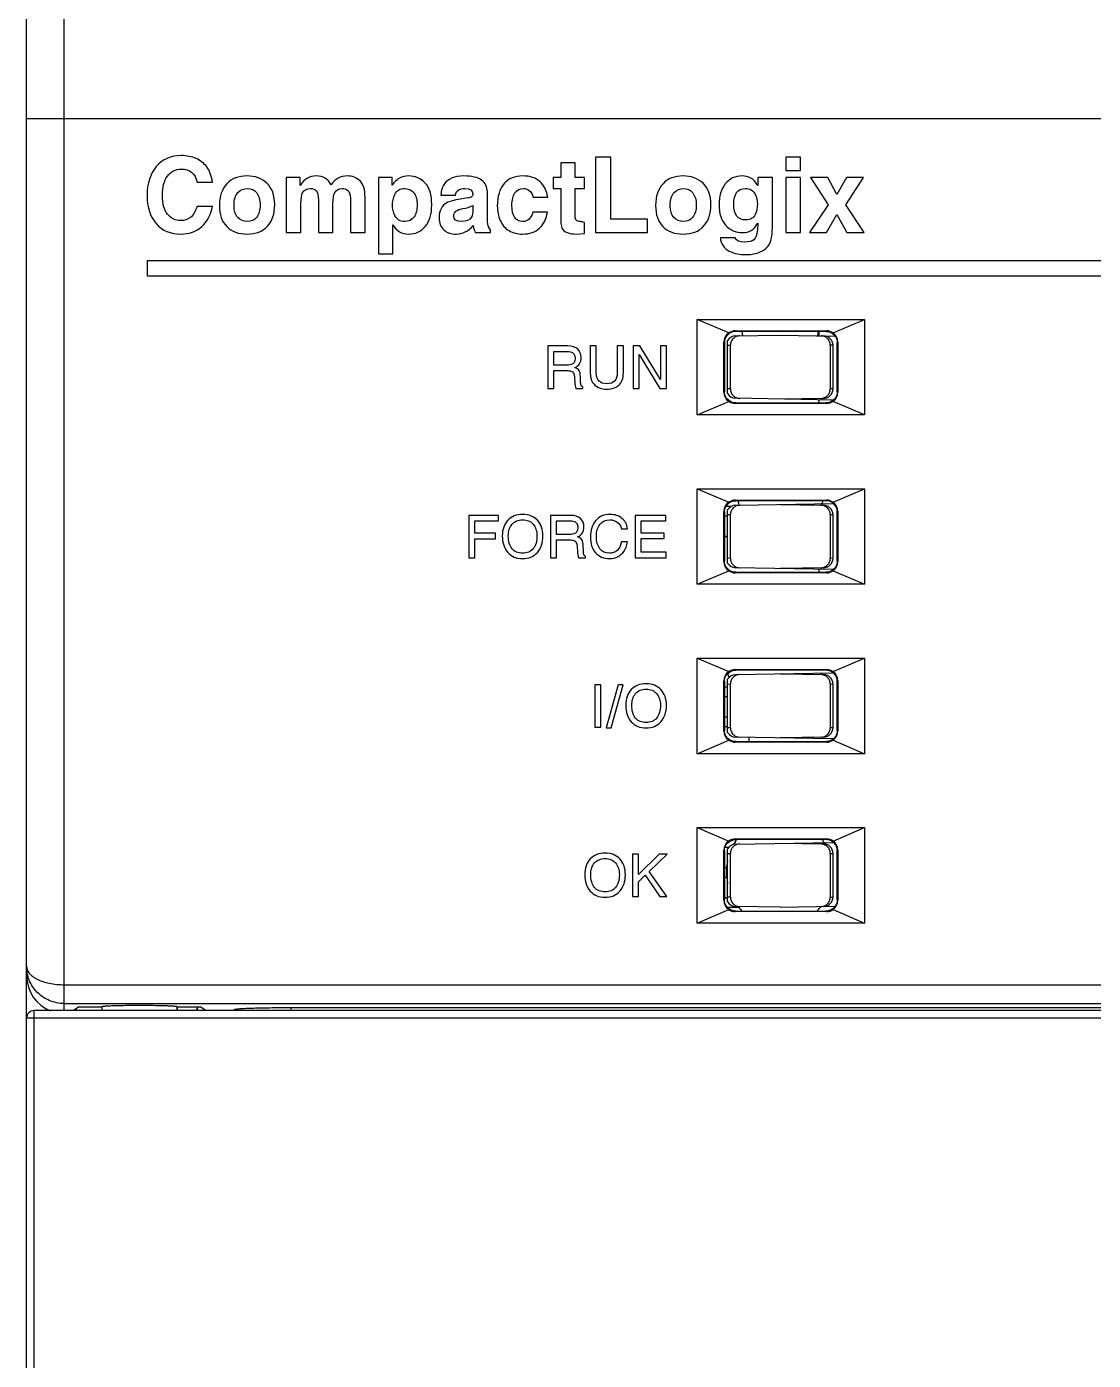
# Model space of a CAD drawing. Header units: millimetres. Extents: x 2205 to 3814, y 620 to 2277.
# Drawn here: x 3306.51 to 3334.86, y 1983.56 to 2018.99 of the extents above; entities that cross this region are included whole.
import ezdxf

# ---------------------------------------------------------------- set-up
doc = ezdxf.new("R2010")
doc.units = ezdxf.units.MM
doc.set_wipeout_variables(frame=1)
doc.layers.add('EL-componentes', color=7, linetype='Continuous', lineweight=25)

# ---------------------------------------------------------------- blocks, each defined once
blk = doc.blocks.new('1769-L30ER')
at = {"color": 7, "lineweight": 5}
blk.add_wipeout([(-28.87, -8.075), (-28.8, -7.714), (-28.676, -7.489), (-28.577, -7.374), (-28.358, -7.208), (-28.13, -7.115), (-27.997, -7.089), (-27.87, -7.081), (22.254, -7.081), (22.492, -7.101), (22.565, -7.123), (22.659, -7.163), (22.738, -7.21), (22.792, -7.25), (22.827, -7.28), (22.868, -7.348), (22.913, -7.376), (22.951, -7.406), (22.951, -7.429), (22.974, -7.463), (23.018, -7.524), (23.04, -7.558), (23.07, -7.61), (23.088, -7.647), (23.11, -7.694), (23.128, -7.743), (23.143, -7.787), (23.156, -7.832), (23.166, -7.877), (23.176, -7.928), (23.182, -7.981), (23.186, -8.033), (23.187, -8.075), (23.187, -8.09), (23.13, -11.478), (27.53, -11.478), (27.53, -122.341), (25.805, -122.32), (25.791, -120.721), (23.13, -120.721), (23.115, -123.781), (23.078, -123.781), (23.068, -124.344), (23.054, -124.474), (23.031, -124.563), (22.973, -124.696), (22.925, -124.772), (22.863, -124.846), (22.803, -124.903), (22.703, -124.974), (22.647, -125.005), (22.598, -125.026), (22.531, -125.05), (22.483, -125.062), (22.424, -125.073), (22.401, -125.076), (22.361, -125.079), (22.301, -125.081), (9.131, -125.081), (-27.87, -125.081), (-28.102, -125.053), (-28.317, -124.975), (-28.577, -124.788), (-28.737, -124.58), (-28.835, -124.341), (-28.87, -124.081), (-28.869, -67.231)], dxfattribs=at).dxf.layer = 'EL-componentes'
at = {"layer": 'EL-componentes', "color": 7, "linetype": 'Continuous', "lineweight": 25}
for p, q in [((-27.87, -34.781), (-27.87, -7.081)), ((-28.87, -124.081), (-28.87, -8.081)), ((-28.87, -11.081), (19.538, -11.081)), ((-14.68, -12.256), (-14.68, -12.648)), ((-14.292, -12.256), (-14.68, -12.256)), ((-14.292, -12.648), (-14.292, -12.256)), ((-13.758, -12.108), (-13.758, -14.108)), ((-13.351, -12.108), (-13.758, -12.108)), ((-13.351, -13.75), (-13.351, -12.108)), ((-8.695, -12.108), (-8.695, -12.464)), ((-8.307, -12.108), (-8.695, -12.108)), ((-8.307, -12.464), (-8.307, -12.108)), ((-21.97, -12.648), (-21.97, -14.108)), ((-21.599, -12.648), (-21.97, -12.648)), ((-21.599, -12.858), (-21.599, -12.648)), ((-19.525, -12.648), (-19.525, -14.676)), ((-19.154, -12.648), (-19.525, -12.648)), ((-19.154, -12.848), (-19.154, -12.648)), ((-14.882, -12.648), (-14.882, -12.939)), ((-14.68, -12.648), (-14.882, -12.648)), ((-14.05, -12.648), (-14.292, -12.648)), ((-14.05, -12.939), (-14.05, -12.648)), ((-9.441, -12.648), (-9.441, -12.863)), ((-9.052, -12.648), (-9.441, -12.648)), ((-9.052, -13.883), (-9.052, -12.648)), ((-8.695, -12.464), (-8.307, -12.464)), ((-8.695, -12.648), (-8.695, -14.108)), ((-8.307, -12.648), (-8.695, -12.648)), ((-8.307, -14.108), (-8.307, -12.648)), ((-8.041, -12.648), (-7.574, -13.369)), ((-7.579, -12.648), (-8.041, -12.648)), ((-7.339, -13.099), (-7.579, -12.648)), ((-7.086, -12.648), (-7.339, -13.099)), ((-7.105, -13.369), (-6.631, -12.648)), ((-6.631, -12.648), (-7.086, -12.648)), ((-24.339, -12.769), (-23.932, -12.769)), ((-14.882, -12.939), (-14.68, -12.939)), ((-14.68, -12.939), (-14.68, -13.684)), ((-14.292, -13.682), (-14.292, -12.939)), ((-14.292, -12.939), (-14.05, -12.939)), ((-23.936, -13.413), (-24.343, -13.413)), ((-21.582, -14.108), (-21.582, -13.348)), ((-21.119, -13.239), (-21.119, -14.108)), ((-20.73, -14.108), (-20.73, -13.35)), ((-20.269, -13.193), (-20.266, -13.245)), ((-20.266, -13.245), (-20.266, -14.108)), ((-19.878, -14.108), (-19.878, -13.168)), ((-17.863, -13.116), (-17.474, -13.116)), ((-17.149, -13.19), (-17.339, -13.221)), ((-17.011, -13.391), (-17.011, -13.451)), ((-16.623, -13.61), (-16.623, -13.149)), ((-15.413, -13.173), (-15.025, -13.173)), ((-7.574, -13.369), (-8.069, -14.108)), ((-6.619, -14.108), (-7.105, -13.369)), ((-16.625, -13.812), (-16.623, -13.61)), ((-15.033, -13.566), (-15.422, -13.566)), ((-12.371, -13.75), (-13.351, -13.75)), ((-12.371, -14.108), (-12.371, -13.75)), ((-7.614, -14.108), (-7.339, -13.629)), ((-7.339, -13.629), (-7.079, -14.108)), ((-21.97, -14.108), (-21.582, -14.108)), ((-21.119, -14.108), (-20.73, -14.108)), ((-20.266, -14.108), (-19.878, -14.108)), ((-19.136, -14.676), (-19.136, -13.904)), ((-16.948, -14.108), (-16.542, -14.108)), ((-16.542, -14.108), (-16.542, -14.039)), ((-14.271, -14.15), (-14.05, -14.138)), ((-14.05, -14.138), (-14.05, -13.846)), ((-13.758, -14.108), (-12.371, -14.108)), ((-9.441, -13.856), (-9.454, -14.036)), ((-8.695, -14.108), (-8.307, -14.108)), ((-8.069, -14.108), (-7.614, -14.108)), ((-7.079, -14.108), (-6.619, -14.108)), ((-10.046, -14.249), (-10.434, -14.249)), ((-25.67, -14.858), (-25.67, -15.258)), ((16.33, -14.858), (-25.67, -14.858)), ((-19.525, -14.676), (-19.136, -14.676)), ((-25.67, -15.258), (16.33, -15.258)), ((-11.049, -18.955), (-11.049, -16.415)), ((-10.215, -16.775), (-11.049, -16.415)), ((-11.049, -16.415), (-6.609, -16.415)), ((-7.443, -16.775), (-6.609, -16.415)), ((-6.609, -16.415), (-6.609, -18.955)), ((-10.244, -18.389), (-10.244, -16.979)), ((-10.044, -16.72), (-10.029, -16.735)), ((-10.044, -16.72), (-7.614, -16.72)), ((-7.626, -16.735), (-10.032, -16.735)), ((-10.032, -16.855), (-8.844, -16.834)), ((-9.838, -16.851), (-9.86, -16.735)), ((-8.844, -16.834), (-7.392, -16.859)), ((-7.849, -16.851), (-7.828, -16.735)), ((-7.814, -16.852), (-7.814, -16.735)), ((-7.614, -16.72), (-7.629, -16.735)), ((-15.025, -17.123), (-15.025, -18.248)), ((-14.486, -17.123), (-15.025, -17.123)), ((-14.865, -17.632), (-14.865, -17.266)), ((-14.865, -17.266), (-14.58, -17.266)), ((-13.894, -17.123), (-13.894, -17.84)), ((-13.734, -17.123), (-13.894, -17.123)), ((-13.734, -17.825), (-13.734, -17.123)), ((-13.175, -17.123), (-13.175, -17.825)), ((-13.015, -17.123), (-13.175, -17.123)), ((-13.015, -17.84), (-13.015, -17.123)), ((-12.756, -17.123), (-12.756, -18.248)), ((-12.58, -17.123), (-12.756, -17.123)), ((-12.597, -18.248), (-12.597, -17.352)), ((-12.597, -17.352), (-12.042, -18.248)), ((-12.025, -18.009), (-12.58, -17.123)), ((-12.025, -17.123), (-12.025, -18.009)), ((-11.865, -17.123), (-12.025, -17.123)), ((-11.865, -18.248), (-11.865, -17.123)), ((-10.344, -18.35), (-10.344, -17.02)), ((-10.344, -17.02), (-10.329, -17.035)), ((-10.329, -17.032), (-10.329, -18.338)), ((-10.244, -17.104), (-10.171, -17.103)), ((-7.443, -17.104), (-7.517, -17.103)), ((-7.443, -18.264), (-7.443, -17.104)), ((-7.314, -17.02), (-7.329, -17.035)), ((-7.329, -18.338), (-7.329, -17.032)), ((-7.314, -17.02), (-7.314, -18.35)), ((-14.558, -17.632), (-14.865, -17.632)), ((-14.865, -18.248), (-14.865, -17.776)), ((-14.865, -17.776), (-14.518, -17.776)), ((-14.314, -17.95), (-14.305, -18.089)), ((-14.151, -18.051), (-14.155, -17.943)), ((-15.025, -18.248), (-14.865, -18.248)), ((-14.28, -18.248), (-14.095, -18.248)), ((-14.095, -18.248), (-14.095, -18.212)), ((-12.756, -18.248), (-12.597, -18.248)), ((-12.042, -18.248), (-11.865, -18.248)), ((-10.344, -18.35), (-10.329, -18.335)), ((-10.171, -18.265), (-10.244, -18.264)), ((-7.443, -18.264), (-7.517, -18.265)), ((-7.314, -18.35), (-7.329, -18.335)), ((-11.049, -18.955), (-10.215, -18.594)), ((-10.044, -18.649), (-10.029, -18.635)), ((-7.614, -18.649), (-10.044, -18.649)), ((-7.434, -18.559), (-10.032, -18.513)), ((-10.032, -18.635), (-7.626, -18.635)), ((-7.689, -18.514), (-8.844, -18.534)), ((-7.814, -18.635), (-7.814, -18.552)), ((-7.614, -18.649), (-7.629, -18.635)), ((-6.609, -18.955), (-7.443, -18.594)), ((-6.609, -18.955), (-11.049, -18.955)), ((-11.049, -23.455), (-11.049, -20.915)), ((-11.049, -20.915), (-10.215, -21.275)), ((-11.049, -20.915), (-6.609, -20.915)), ((-10.044, -21.22), (-10.029, -21.235)), ((-10.044, -21.22), (-7.614, -21.22)), ((-7.626, -21.235), (-10.032, -21.235)), ((-9.972, -21.235), (-9.94, -21.353)), ((-7.716, -21.235), (-7.738, -21.315)), ((-7.614, -21.22), (-7.629, -21.235)), ((-7.443, -21.275), (-6.609, -20.915)), ((-6.609, -20.915), (-6.609, -23.455)), ((-10.344, -22.85), (-10.344, -21.52)), ((-10.344, -21.52), (-10.329, -21.535)), ((-10.329, -21.532), (-10.329, -22.838)), ((-10.146, -21.386), (-10.284, -21.386)), ((-10.244, -22.889), (-10.244, -21.479)), ((-10.244, -21.604), (-10.171, -21.603)), ((-10.032, -21.355), (-9.94, -21.353)), ((-9.924, -21.353), (-7.436, -21.31)), ((-8.844, -21.334), (-7.764, -21.353)), ((-7.748, -21.353), (-7.689, -21.354)), ((-7.517, -21.603), (-7.443, -21.604)), ((-7.443, -22.764), (-7.443, -21.604)), ((-7.314, -21.52), (-7.329, -21.535)), ((-7.329, -22.838), (-7.329, -21.532)), ((-7.314, -21.52), (-7.314, -22.85)), ((-17.117, -21.623), (-17.117, -22.748)), ((-16.332, -21.623), (-17.117, -21.623)), ((-16.958, -22.099), (-16.958, -21.766)), ((-16.958, -21.766), (-16.332, -21.766)), ((-16.332, -21.766), (-16.332, -21.623)), ((-14.952, -21.623), (-14.952, -22.748)), ((-14.414, -21.623), (-14.952, -21.623)), ((-14.792, -22.132), (-14.792, -21.766)), ((-14.792, -21.766), (-14.507, -21.766)), ((-12.704, -21.623), (-12.704, -22.748)), ((-11.882, -21.623), (-12.704, -21.623)), ((-12.545, -22.095), (-12.545, -21.766)), ((-12.545, -21.766), (-11.882, -21.766)), ((-11.882, -21.766), (-11.882, -21.623)), ((-10.329, -21.636), (-10.244, -21.636)), ((-16.409, -22.099), (-16.958, -22.099)), ((-16.958, -22.748), (-16.958, -22.243)), ((-16.958, -22.243), (-16.409, -22.243)), ((-16.409, -22.243), (-16.409, -22.099)), ((-14.485, -22.132), (-14.792, -22.132)), ((-14.792, -22.748), (-14.792, -22.276)), ((-14.792, -22.276), (-14.445, -22.276)), ((-13.067, -21.977), (-12.908, -21.977)), ((-11.931, -22.095), (-12.545, -22.095)), ((-12.545, -22.604), (-12.545, -22.239)), ((-12.545, -22.239), (-11.931, -22.239)), ((-11.931, -22.239), (-11.931, -22.095)), ((-10.244, -22.186), (-10.329, -22.186)), ((-10.244, -22.196), (-10.329, -22.197)), ((-14.242, -22.45), (-14.233, -22.589)), ((-14.078, -22.551), (-14.082, -22.443)), ((-12.908, -22.327), (-13.067, -22.327)), ((-11.873, -22.604), (-12.545, -22.604)), ((-11.873, -22.748), (-11.873, -22.604)), ((-17.117, -22.748), (-16.958, -22.748)), ((-14.952, -22.748), (-14.792, -22.748)), ((-14.207, -22.748), (-14.023, -22.748)), ((-14.023, -22.748), (-14.023, -22.712)), ((-12.704, -22.748), (-11.873, -22.748)), ((-10.344, -22.85), (-10.329, -22.835)), ((-10.171, -22.765), (-10.244, -22.764)), ((-7.434, -23.059), (-10.032, -23.013)), ((-7.689, -23.014), (-8.844, -23.034)), ((-7.443, -22.764), (-7.517, -22.765)), ((-7.314, -22.85), (-7.329, -22.835)), ((-11.049, -23.455), (-10.215, -23.094)), ((-10.044, -23.149), (-10.029, -23.135)), ((-7.614, -23.149), (-10.044, -23.149)), ((-10.032, -23.135), (-7.626, -23.135)), ((-7.814, -23.135), (-7.814, -23.052)), ((-7.614, -23.149), (-7.629, -23.135)), ((-7.443, -23.094), (-6.609, -23.455)), ((-6.609, -23.455), (-11.049, -23.455)), ((-11.049, -27.955), (-11.049, -25.415)), ((-11.049, -25.415), (-10.215, -25.775)), ((-11.049, -25.415), (-6.609, -25.415)), ((-7.443, -25.775), (-6.609, -25.415)), ((-6.609, -25.415), (-6.609, -27.955)), ((-10.044, -25.72), (-10.029, -25.735)), ((-10.044, -25.72), (-7.614, -25.72)), ((-7.626, -25.735), (-10.032, -25.735)), ((-10.032, -25.855), (-7.436, -25.81)), ((-8.844, -25.834), (-7.689, -25.854)), ((-7.614, -25.72), (-7.629, -25.735)), ((-13.771, -26.123), (-13.771, -27.248)), ((-13.611, -26.123), (-13.771, -26.123)), ((-13.611, -27.248), (-13.611, -26.123)), ((-13.154, -26.123), (-13.474, -27.271)), ((-13.338, -27.271), (-13.017, -26.123)), ((-13.017, -26.123), (-13.154, -26.123)), ((-10.344, -27.35), (-10.344, -26.02)), ((-10.344, -26.02), (-10.329, -26.035)), ((-10.329, -26.032), (-10.329, -27.338)), ((-10.244, -26.186), (-10.329, -26.186)), ((-10.244, -27.389), (-10.244, -25.979)), ((-10.244, -26.104), (-10.171, -26.103)), ((-7.517, -26.103), (-7.443, -26.104)), ((-7.443, -27.264), (-7.443, -26.104)), ((-7.314, -26.02), (-7.329, -26.035)), ((-7.329, -27.338), (-7.329, -26.032)), ((-7.314, -26.02), (-7.314, -27.35)), ((-10.329, -26.436), (-10.244, -26.436)), ((-13.771, -27.248), (-13.611, -27.248)), ((-13.474, -27.271), (-13.338, -27.271)), ((-10.244, -26.986), (-10.329, -26.986)), ((-10.329, -27.236), (-10.244, -27.236)), ((-10.171, -27.265), (-10.244, -27.264)), ((-7.443, -27.264), (-7.517, -27.265)), ((-11.049, -27.955), (-10.215, -27.594)), ((-10.344, -27.35), (-10.329, -27.335)), ((-10.044, -27.649), (-10.029, -27.635)), ((-7.434, -27.559), (-10.032, -27.513)), ((-10.032, -27.635), (-7.626, -27.635)), ((-9.678, -27.52), (-9.678, -27.635)), ((-7.689, -27.514), (-8.844, -27.534)), ((-7.614, -27.649), (-7.629, -27.635)), ((-7.443, -27.594), (-6.609, -27.955)), ((-7.314, -27.35), (-7.329, -27.335)), ((-6.609, -27.955), (-11.049, -27.955)), ((-7.614, -27.649), (-10.044, -27.649)), ((-11.049, -32.455), (-11.049, -29.915)), ((-11.049, -29.915), (-10.215, -30.275)), ((-11.049, -29.915), (-6.609, -29.915)), ((-7.443, -30.275), (-6.609, -29.915)), ((-6.609, -29.915), (-6.609, -32.455)), ((-10.309, -30.436), (-10.211, -30.436)), ((-10.044, -30.22), (-10.029, -30.235)), ((-10.044, -30.22), (-7.614, -30.22)), ((-7.626, -30.235), (-10.032, -30.235)), ((-10.032, -30.355), (-7.436, -30.31)), ((-8.844, -30.334), (-7.689, -30.354)), ((-7.614, -30.22), (-7.629, -30.235)), ((-12.769, -30.623), (-12.769, -31.748)), ((-12.61, -30.623), (-12.769, -30.623)), ((-12.065, -30.623), (-12.61, -31.168)), ((-12.61, -31.168), (-12.61, -30.623)), ((-12.325, -31.081), (-11.851, -30.623)), ((-11.851, -30.623), (-12.065, -30.623)), ((-10.344, -31.85), (-10.344, -30.52)), ((-10.344, -30.52), (-10.329, -30.535)), ((-10.329, -30.532), (-10.329, -31.838)), ((-10.244, -31.889), (-10.244, -30.479)), ((-10.244, -30.604), (-10.171, -30.603)), ((-7.517, -30.603), (-7.443, -30.604)), ((-7.443, -31.764), (-7.443, -30.604)), ((-7.314, -30.52), (-7.329, -30.535)), ((-7.329, -31.838), (-7.329, -30.532)), ((-7.314, -30.52), (-7.314, -31.85)), ((-11.858, -31.748), (-12.325, -31.081)), ((-10.266, -30.986), (-10.329, -30.986)), ((-12.61, -31.355), (-12.432, -31.183)), ((-12.61, -31.748), (-12.61, -31.355)), ((-12.432, -31.183), (-12.045, -31.748)), ((-10.329, -31.236), (-10.264, -31.236)), ((-12.769, -31.748), (-12.61, -31.748)), ((-12.045, -31.748), (-11.858, -31.748)), ((-10.344, -31.85), (-10.329, -31.835)), ((-10.244, -31.786), (-10.329, -31.786)), ((-10.171, -31.765), (-10.244, -31.764)), ((-7.517, -31.765), (-7.443, -31.764)), ((-7.314, -31.85), (-7.329, -31.835)), ((-11.049, -32.455), (-10.215, -32.094)), ((-10.249, -32.036), (-9.935, -32.036)), ((-10.044, -32.149), (-10.029, -32.135)), ((-7.614, -32.149), (-10.044, -32.149)), ((-8.844, -32.034), (-10.032, -32.013)), ((-10.032, -32.135), (-7.626, -32.135)), ((-8.844, -32.034), (-7.391, -32.009)), ((-7.614, -32.149), (-7.629, -32.135)), ((-7.443, -32.094), (-6.609, -32.455)), ((-6.609, -32.455), (-11.049, -32.455)), ((-27.87, -34.094), (18.802, -34.094)), ((-27.87, -34.593), (19.022, -34.593)), ((-27.477, -34.681), (-27.627, -34.781)), ((-27.477, -34.681), (-26.87, -34.681)), ((-26.87, -34.671), (-26.87, -34.781)), ((-26.87, -34.671), (-26.87, -34.781)), ((-24.87, -34.781), (-24.87, -34.671)), ((-24.87, -34.681), (-24.87, -34.781)), ((-24.87, -34.681), (-24.263, -34.681)), ((-24.361, -34.781), (-24.321, -34.681)), ((-24.351, -34.781), (-24.311, -34.681)), ((-24.113, -34.781), (-24.263, -34.681)), ((-21.844, -34.781), (-21.844, -34.699)), ((-21.844, -34.699), (20.423, -34.699)), ((18.985, -34.981), (-28.87, -34.981)), ((-28.67, -66.56), (-28.67, -34.781)), ((18.985, -34.781), (-28.67, -34.781)), ((-27.57, -34.743), (-27.57, -34.781)), ((-27.554, -34.733), (-27.554, -34.781)), ((-23.351, -34.781), (-23.344, -34.751))]:
    blk.add_line(p, q, dxfattribs=at)
for centre, radius, start, end in [((-219.471, -17.684), 209.301, 359.99984, 0.15893), ((201.783, -17.684), 209.301, 179.84107, 180.00016), ((-219.471, -17.685), 209.301, 359.84107, 0.00016), ((201.783, -17.685), 209.301, 179.99984, 180.15893), ((-219.471, -22.184), 209.301, 359.99984, 0.15893), ((201.783, -22.184), 209.301, 179.84107, 180.00016), ((-219.471, -22.185), 209.301, 359.84107, 0.00016), ((201.783, -22.185), 209.301, 179.99984, 180.15893), ((-8.886, -25.524), 1.389, 192.4271, 197.2179), ((-219.471, -26.684), 209.301, 359.99984, 0.15893), ((201.783, -26.684), 209.301, 179.84107, 180.00016), ((-219.471, -26.685), 209.301, 359.84107, 0.00016), ((201.783, -26.685), 209.301, 179.99984, 180.15893), ((-8.757, -31.104), 1.521, 149.6084, 150.5838), ((-8.757, -31.103), 1.52, 147.5055, 149.6086), ((-8.76, -31.102), 1.517, 144.9181, 147.5055), ((-8.992, -31.115), 1.538, 31.6975, 35.0104), ((-8.986, -31.111), 1.532, 31.471, 31.6967), ((-8.775, -31.098), 1.502, 168.4668, 191.6005), ((-219.471, -31.184), 209.301, 359.99984, 0.15893), ((201.783, -31.184), 209.301, 179.84107, 180.00016), ((-219.471, -31.185), 209.301, 359.84107, 0.00016), ((201.783, -31.185), 209.301, 179.99984, 180.15893), ((-8.791, -31.104), 1.485, 218.2256, 218.9302), ((-8.788, -31.101), 1.489, 218.9335, 224.1305), ((-8.947, -31.101), 1.494, 316.1046, 317.235), ((-8.936, -31.111), 1.479, 317.2278, 322.2307), ((-28.67, -34.981), 0.2, 89.9976, 180.0016)]:
    blk.add_arc(centre, radius, start, end, dxfattribs=at)
for centre, major_axis, ratio, start_param, end_param in [((-10.042, -17.022), (0.278, -0.119), 0.989303, 2.584645, 3.542327), ((-10.028, -17.105), (0.175, 0.178), 0.999989, 0.794119, 1.819467), ((-10.039, -17.025), (-0.12, 0.282), 0.975619, -0.392623, 0.220186), ((-7.693, -17.104), (0.25, -0.003), 0.998781, 0.013077, 1.566431), ((-7.619, -17.025), (0.12, 0.282), 0.975619, -0.220186, 0.392623), ((-7.616, -17.022), (0.278, 0.119), 0.989303, -0.400735, 0.556948), ((-10.042, -18.347), (0.278, 0.119), 0.989303, 2.740858, 3.698541), ((-10.028, -18.263), (0.175, -0.178), 0.999989, -1.819467, -0.794119), ((-7.693, -18.264), (0.25, 0.003), 0.998781, -1.566431, -0.013077), ((-7.616, -18.347), (0.278, -0.119), 0.989303, -0.556948, 0.400735), ((-10.039, -18.344), (0.12, 0.282), 0.975619, -3.361779, -2.74897), ((-7.619, -18.344), (-0.12, 0.282), 0.975619, -3.534216, -2.921407), ((-10.039, -21.525), (-0.12, 0.282), 0.975619, -0.392623, 0.220186), ((-7.619, -21.525), (0.12, 0.282), 0.975619, -0.220186, 0.392623), ((-10.042, -21.522), (0.278, -0.119), 0.989303, 2.584645, 3.542327), ((-10.028, -21.605), (0.175, 0.178), 0.999989, 0.794119, 1.819467), ((-7.693, -21.604), (0.25, -0.003), 0.998781, 0.013077, 1.566431), ((-7.616, -21.522), (0.278, 0.119), 0.989303, -0.400735, 0.556948), ((-10.042, -22.847), (0.278, 0.119), 0.989303, 2.740858, 3.698541), ((-10.028, -22.763), (0.175, -0.178), 0.999989, -1.819467, -0.794119), ((-7.693, -22.764), (0.25, 0.003), 0.998781, -1.566431, -0.013077), ((-7.616, -22.847), (0.278, -0.119), 0.989303, -0.556948, 0.400735), ((-10.039, -22.844), (0.12, 0.282), 0.975619, -3.361779, -2.74897), ((-7.619, -22.844), (-0.12, 0.282), 0.975619, -3.534216, -2.921407), ((-10.042, -26.022), (0.278, -0.119), 0.989303, 2.584645, 3.542327), ((-10.028, -26.105), (0.175, 0.178), 0.999989, 0.794119, 1.819467), ((-10.039, -26.025), (-0.12, 0.282), 0.975619, -0.392623, 0.220186), ((-7.693, -26.104), (0.25, -0.003), 0.998781, 0.013077, 1.566431), ((-7.619, -26.025), (0.12, 0.282), 0.975619, -0.220186, 0.392623), ((-7.616, -26.022), (0.278, 0.119), 0.989303, -0.400735, 0.556948), ((-7.693, -27.264), (0.25, 0.003), 0.998781, -1.566431, -0.013077), ((-10.042, -27.347), (0.278, 0.119), 0.989303, 2.740858, 3.698541), ((-10.028, -27.263), (0.175, -0.178), 0.999989, -1.819467, -0.794119), ((-10.039, -27.344), (0.12, 0.282), 0.975619, -3.361779, -2.74897), ((-7.619, -27.344), (-0.12, 0.282), 0.975619, -3.534216, -2.921407), ((-7.616, -27.347), (0.278, -0.119), 0.989303, -0.556948, 0.400735), ((-10.042, -30.522), (0.278, -0.119), 0.989303, 2.584645, 3.542327), ((-10.028, -30.605), (0.175, 0.178), 0.999989, 0.794119, 1.819467), ((-10.039, -30.525), (-0.12, 0.282), 0.975619, -0.392623, 0.220186), ((-7.693, -30.604), (0.25, -0.003), 0.998781, 0.013077, 1.566431), ((-7.619, -30.525), (0.12, 0.282), 0.975619, -0.220186, 0.392623), ((-7.616, -30.522), (0.278, 0.119), 0.989303, -0.400735, 0.556948), ((-10.042, -31.847), (0.278, 0.119), 0.989303, 2.740858, 3.698541), ((-7.693, -31.764), (0.25, 0.003), 0.998781, -1.566431, -0.013077), ((-7.616, -31.847), (0.278, -0.119), 0.989303, -0.556948, 0.400735), ((-10.028, -31.763), (0.175, -0.178), 0.999989, -1.819467, -0.794119), ((-10.039, -31.844), (0.12, 0.282), 0.975619, -3.361779, -2.74897), ((-7.619, -31.844), (-0.12, 0.282), 0.975619, -3.534216, -2.921407), ((-27.87, -33.855), (0, 1.001), 0.999391, 1.570796, 2.771892)]:
    blk.add_ellipse(centre, major_axis=major_axis, ratio=ratio, start_param=start_param, end_param=end_param, dxfattribs=at)
for points in [[(-25.426, -12.355), (-25.589, -12.548), (-25.67, -12.803), (-25.67, -13.121)], [(-24.766, -12.065), (-25.043, -12.065), (-25.263, -12.162), (-25.426, -12.355)], [(-24.368, -12.143), (-24.483, -12.092), (-24.616, -12.065), (-24.766, -12.065)], [(-24.084, -12.366), (-24.157, -12.27), (-24.252, -12.195), (-24.368, -12.143)], [(-23.932, -12.769), (-23.959, -12.598), (-24.011, -12.464), (-24.084, -12.366)], [(-25.263, -13.122), (-25.263, -12.906), (-25.219, -12.735), (-25.131, -12.61)], [(-25.131, -12.61), (-25.043, -12.486), (-24.918, -12.423), (-24.758, -12.423)], [(-24.758, -12.423), (-24.534, -12.423), (-24.394, -12.538), (-24.339, -12.769)], [(-23.014, -12.605), (-23.24, -12.605), (-23.417, -12.674), (-23.55, -12.812)], [(-22.486, -12.801), (-22.625, -12.67), (-22.8, -12.605), (-23.014, -12.605)], [(-21.17, -12.605), (-21.35, -12.605), (-21.492, -12.689), (-21.599, -12.858)], [(-20.782, -12.843), (-20.863, -12.685), (-20.992, -12.605), (-21.17, -12.605)], [(-20.354, -12.605), (-20.528, -12.605), (-20.671, -12.685), (-20.782, -12.843)], [(-20.012, -12.735), (-20.102, -12.648), (-20.216, -12.605), (-20.354, -12.605)], [(-19.878, -13.168), (-19.878, -12.966), (-19.923, -12.822), (-20.012, -12.735)], [(-18.717, -12.605), (-18.903, -12.605), (-19.048, -12.686), (-19.154, -12.848)], [(-18.281, -12.794), (-18.398, -12.669), (-18.543, -12.605), (-18.717, -12.605)], [(-17.567, -12.658), (-17.65, -12.693), (-17.718, -12.745), (-17.77, -12.813)], [(-17.25, -12.605), (-17.379, -12.605), (-17.485, -12.623), (-17.567, -12.658)], [(-16.781, -12.718), (-16.885, -12.643), (-17.041, -12.605), (-17.25, -12.605)], [(-16.667, -12.848), (-16.695, -12.796), (-16.733, -12.753), (-16.781, -12.718)], [(-15.684, -12.605), (-15.895, -12.605), (-16.062, -12.674), (-16.183, -12.81)], [(-15.227, -12.761), (-15.339, -12.658), (-15.491, -12.605), (-15.684, -12.605)], [(-11.426, -12.605), (-11.651, -12.605), (-11.829, -12.674), (-11.961, -12.812)], [(-10.897, -12.801), (-11.036, -12.67), (-11.211, -12.605), (-11.426, -12.605)], [(-9.861, -12.605), (-10.046, -12.605), (-10.194, -12.677), (-10.305, -12.818)], [(-9.628, -12.66), (-9.699, -12.624), (-9.776, -12.605), (-9.861, -12.605)], [(-9.441, -12.863), (-9.495, -12.764), (-9.557, -12.696), (-9.628, -12.66)], [(-23.55, -12.812), (-23.682, -12.951), (-23.747, -13.143), (-23.747, -13.387)], [(-23.359, -13.376), (-23.359, -13.23), (-23.325, -13.12), (-23.256, -13.046)], [(-23.256, -13.046), (-23.188, -12.974), (-23.104, -12.938), (-23.005, -12.938)], [(-23.005, -12.938), (-22.9, -12.938), (-22.817, -12.977), (-22.758, -13.056)], [(-22.758, -13.056), (-22.698, -13.135), (-22.667, -13.242), (-22.667, -13.378)], [(-22.278, -13.367), (-22.278, -13.12), (-22.348, -12.931), (-22.486, -12.801)], [(-21.582, -13.348), (-21.582, -13.204), (-21.568, -13.106), (-21.539, -13.053)], [(-21.539, -13.053), (-21.496, -12.977), (-21.427, -12.938), (-21.332, -12.938)], [(-21.332, -12.938), (-21.261, -12.938), (-21.208, -12.959), (-21.173, -13.001)], [(-21.173, -13.001), (-21.138, -13.044), (-21.119, -13.122), (-21.119, -13.239)], [(-20.73, -13.35), (-20.73, -13.201), (-20.715, -13.099), (-20.684, -13.045)], [(-20.684, -13.045), (-20.644, -12.974), (-20.577, -12.938), (-20.483, -12.938)], [(-20.483, -12.938), (-20.426, -12.938), (-20.377, -12.955), (-20.337, -12.99)], [(-20.337, -12.99), (-20.297, -13.025), (-20.274, -13.092), (-20.269, -13.193)], [(-19.15, -13.382), (-19.15, -13.281), (-19.13, -13.187), (-19.088, -13.1)], [(-19.088, -13.1), (-19.036, -12.992), (-18.95, -12.938), (-18.828, -12.938)], [(-18.828, -12.938), (-18.725, -12.938), (-18.644, -12.974), (-18.584, -13.048)], [(-18.584, -13.048), (-18.524, -13.121), (-18.494, -13.23), (-18.494, -13.372)], [(-18.106, -13.369), (-18.106, -13.111), (-18.164, -12.919), (-18.281, -12.794)], [(-17.77, -12.813), (-17.823, -12.881), (-17.855, -12.982), (-17.863, -13.116)], [(-17.474, -13.116), (-17.462, -13.045), (-17.434, -12.999), (-17.39, -12.974)], [(-17.39, -12.974), (-17.347, -12.95), (-17.294, -12.938), (-17.23, -12.938)], [(-17.23, -12.938), (-17.088, -12.938), (-17.016, -12.985), (-17.016, -13.078)], [(-17.016, -13.078), (-17.016, -13.114), (-17.026, -13.14), (-17.048, -13.156)], [(-16.623, -13.149), (-16.623, -13), (-16.638, -12.9), (-16.667, -12.848)], [(-16.183, -12.81), (-16.304, -12.947), (-16.364, -13.145), (-16.364, -13.405)], [(-15.975, -13.384), (-15.975, -13.247), (-15.95, -13.139), (-15.895, -13.058)], [(-15.895, -13.058), (-15.841, -12.978), (-15.766, -12.938), (-15.671, -12.938)], [(-15.671, -12.938), (-15.537, -12.938), (-15.451, -13.016), (-15.413, -13.173)], [(-15.025, -13.173), (-15.049, -13.001), (-15.116, -12.864), (-15.227, -12.761)], [(-11.961, -12.812), (-12.094, -12.951), (-12.159, -13.143), (-12.159, -13.387)], [(-11.77, -13.376), (-11.77, -13.23), (-11.737, -13.12), (-11.667, -13.046)], [(-11.667, -13.046), (-11.599, -12.974), (-11.515, -12.938), (-11.416, -12.938)], [(-11.416, -12.938), (-11.312, -12.938), (-11.229, -12.977), (-11.169, -13.056)], [(-11.169, -13.056), (-11.109, -13.135), (-11.078, -13.242), (-11.078, -13.378)], [(-10.69, -13.367), (-10.69, -13.12), (-10.759, -12.931), (-10.897, -12.801)], [(-10.305, -12.818), (-10.417, -12.959), (-10.471, -13.144), (-10.471, -13.371)], [(-10.083, -13.359), (-10.083, -13.079), (-9.978, -12.938), (-9.769, -12.938)], [(-9.769, -12.938), (-9.65, -12.938), (-9.565, -12.988), (-9.515, -13.089)], [(-9.515, -13.089), (-9.473, -13.171), (-9.451, -13.261), (-9.451, -13.356)], [(-25.67, -13.121), (-25.67, -13.437), (-25.59, -13.689), (-25.427, -13.873)], [(-25.13, -13.618), (-25.219, -13.502), (-25.263, -13.337), (-25.263, -13.122)], [(-24.343, -13.413), (-24.39, -13.557), (-24.449, -13.656), (-24.52, -13.71)], [(-24.215, -13.95), (-24.066, -13.817), (-23.974, -13.638), (-23.936, -13.413)], [(-23.747, -13.387), (-23.747, -13.63), (-23.682, -13.817), (-23.551, -13.951)], [(-23.26, -13.709), (-23.326, -13.636), (-23.359, -13.526), (-23.359, -13.376)], [(-22.667, -13.378), (-22.667, -13.515), (-22.696, -13.622), (-22.756, -13.701)], [(-22.47, -13.94), (-22.342, -13.798), (-22.278, -13.608), (-22.278, -13.367)], [(-19.085, -13.66), (-19.128, -13.576), (-19.15, -13.483), (-19.15, -13.382)], [(-18.494, -13.372), (-18.494, -13.505), (-18.523, -13.612), (-18.577, -13.694)], [(-18.28, -13.946), (-18.164, -13.811), (-18.106, -13.619), (-18.106, -13.369)], [(-17.707, -13.319), (-17.773, -13.354), (-17.823, -13.407), (-17.858, -13.476)], [(-17.339, -13.221), (-17.518, -13.251), (-17.641, -13.284), (-17.707, -13.319)], [(-17.283, -13.473), (-17.184, -13.456), (-17.093, -13.429), (-17.011, -13.391)], [(-17.048, -13.156), (-17.067, -13.171), (-17.101, -13.182), (-17.149, -13.19)], [(-17.011, -13.451), (-17.011, -13.577), (-17.026, -13.663), (-17.055, -13.708)], [(-16.364, -13.405), (-16.364, -13.541), (-16.338, -13.669), (-16.286, -13.789)], [(-15.684, -13.817), (-15.879, -13.817), (-15.975, -13.674), (-15.975, -13.384)], [(-12.159, -13.387), (-12.159, -13.63), (-12.094, -13.817), (-11.962, -13.951)], [(-11.671, -13.709), (-11.738, -13.636), (-11.77, -13.526), (-11.77, -13.376)], [(-11.078, -13.378), (-11.078, -13.515), (-11.108, -13.622), (-11.168, -13.701)], [(-10.881, -13.94), (-10.754, -13.798), (-10.69, -13.608), (-10.69, -13.367)], [(-10.471, -13.371), (-10.471, -13.603), (-10.414, -13.784), (-10.297, -13.914)], [(-9.761, -13.775), (-9.975, -13.775), (-10.083, -13.637), (-10.083, -13.359)], [(-9.451, -13.356), (-9.451, -13.459), (-9.47, -13.55), (-9.508, -13.629)], [(-24.771, -13.792), (-24.921, -13.792), (-25.04, -13.735), (-25.13, -13.618)], [(-24.52, -13.71), (-24.591, -13.765), (-24.675, -13.792), (-24.771, -13.792)], [(-23.009, -13.817), (-23.109, -13.817), (-23.193, -13.782), (-23.26, -13.709)], [(-22.756, -13.701), (-22.816, -13.779), (-22.9, -13.817), (-23.009, -13.817)], [(-18.823, -13.817), (-18.944, -13.817), (-19.03, -13.766), (-19.085, -13.66)], [(-18.577, -13.694), (-18.631, -13.777), (-18.714, -13.817), (-18.823, -13.817)], [(-17.858, -13.476), (-17.893, -13.546), (-17.909, -13.626), (-17.909, -13.717)], [(-17.909, -13.717), (-17.909, -13.857), (-17.868, -13.964), (-17.785, -14.039)], [(-17.521, -13.665), (-17.521, -13.565), (-17.442, -13.5), (-17.283, -13.473)], [(-17.32, -13.817), (-17.454, -13.817), (-17.521, -13.767), (-17.521, -13.665)], [(-17.055, -13.708), (-17.101, -13.781), (-17.189, -13.817), (-17.32, -13.817)], [(-16.542, -14.039), (-16.591, -14.001), (-16.625, -13.926), (-16.625, -13.812)], [(-16.286, -13.789), (-16.233, -13.908), (-16.155, -13.999), (-16.052, -14.059)], [(-15.422, -13.566), (-15.465, -13.735), (-15.552, -13.817), (-15.684, -13.817)], [(-15.242, -13.993), (-15.128, -13.888), (-15.058, -13.746), (-15.033, -13.566)], [(-14.68, -13.684), (-14.68, -13.834), (-14.669, -13.934), (-14.645, -13.989)], [(-14.271, -13.782), (-14.285, -13.766), (-14.292, -13.733), (-14.292, -13.682)], [(-14.153, -13.818), (-14.219, -13.811), (-14.258, -13.798), (-14.271, -13.782)], [(-14.05, -13.846), (-14.096, -13.83), (-14.13, -13.82), (-14.153, -13.818)], [(-11.42, -13.817), (-11.521, -13.817), (-11.605, -13.782), (-11.671, -13.709)], [(-11.168, -13.701), (-11.227, -13.779), (-11.312, -13.817), (-11.42, -13.817)], [(-9.508, -13.629), (-9.555, -13.727), (-9.639, -13.775), (-9.761, -13.775)], [(-25.427, -13.873), (-25.265, -14.058), (-25.048, -14.15), (-24.777, -14.15)], [(-24.777, -14.15), (-24.551, -14.15), (-24.364, -14.084), (-24.215, -13.95)], [(-23.551, -13.951), (-23.42, -14.084), (-23.241, -14.15), (-23.016, -14.15)], [(-23.016, -14.15), (-22.779, -14.15), (-22.597, -14.081), (-22.47, -13.94)], [(-19.136, -13.904), (-19.041, -14.069), (-18.902, -14.15), (-18.718, -14.15)], [(-18.718, -14.15), (-18.542, -14.15), (-18.396, -14.082), (-18.28, -13.946)], [(-17.785, -14.039), (-17.704, -14.112), (-17.593, -14.15), (-17.451, -14.15)], [(-17.451, -14.15), (-17.286, -14.15), (-17.136, -14.074), (-17.002, -13.919)], [(-17.002, -13.919), (-16.991, -14.01), (-16.972, -14.073), (-16.948, -14.108)], [(-16.052, -14.059), (-15.948, -14.119), (-15.828, -14.15), (-15.692, -14.15)], [(-15.692, -14.15), (-15.507, -14.15), (-15.356, -14.099), (-15.242, -13.993)], [(-14.645, -13.989), (-14.622, -14.043), (-14.576, -14.084), (-14.507, -14.11)], [(-14.507, -14.11), (-14.437, -14.137), (-14.358, -14.15), (-14.271, -14.15)], [(-11.962, -13.951), (-11.832, -14.084), (-11.652, -14.15), (-11.427, -14.15)], [(-11.427, -14.15), (-11.191, -14.15), (-11.009, -14.081), (-10.881, -13.94)], [(-10.297, -13.914), (-10.181, -14.044), (-10.031, -14.108), (-9.849, -14.108)], [(-9.849, -14.108), (-9.76, -14.108), (-9.682, -14.09), (-9.617, -14.055)], [(-9.617, -14.055), (-9.552, -14.02), (-9.493, -13.953), (-9.441, -13.856)], [(-9.454, -14.036), (-9.464, -14.172), (-9.495, -14.261), (-9.547, -14.302)], [(-9.131, -14.414), (-9.079, -14.319), (-9.052, -14.141), (-9.052, -13.883)], [(-10.434, -14.249), (-10.436, -14.327), (-10.409, -14.399), (-10.354, -14.473)], [(-10.354, -14.473), (-10.3, -14.548), (-10.22, -14.604), (-10.114, -14.64)], [(-9.792, -14.363), (-9.924, -14.363), (-10.008, -14.325), (-10.046, -14.249)], [(-9.547, -14.302), (-9.599, -14.343), (-9.681, -14.363), (-9.792, -14.363)], [(-9.375, -14.625), (-9.264, -14.579), (-9.183, -14.509), (-9.131, -14.414)], [(-10.114, -14.64), (-10.008, -14.677), (-9.88, -14.696), (-9.731, -14.696)], [(-9.731, -14.696), (-9.605, -14.696), (-9.487, -14.672), (-9.375, -14.625)], [(-10.032, -16.735), (-10.108, -16.735), (-10.264, -16.799), (-10.329, -16.956), (-10.329, -17.032)], [(-7.629, -16.735), (-7.552, -16.735), (-7.393, -16.798), (-7.329, -16.958), (-7.329, -17.035)], [(-14.58, -17.266), (-14.483, -17.266), (-14.42, -17.273), (-14.389, -17.286)], [(-14.227, -17.204), (-14.287, -17.15), (-14.373, -17.123), (-14.486, -17.123)], [(-14.389, -17.286), (-14.359, -17.298), (-14.336, -17.32), (-14.32, -17.349)], [(-14.32, -17.349), (-14.304, -17.378), (-14.295, -17.412), (-14.295, -17.452)], [(-14.136, -17.43), (-14.136, -17.334), (-14.166, -17.259), (-14.227, -17.204)], [(-14.405, -17.616), (-14.442, -17.627), (-14.493, -17.632), (-14.558, -17.632)], [(-14.295, -17.452), (-14.295, -17.54), (-14.332, -17.595), (-14.405, -17.616)], [(-14.302, -17.695), (-14.192, -17.649), (-14.136, -17.56), (-14.136, -17.43)], [(-14.19, -17.772), (-14.211, -17.738), (-14.248, -17.713), (-14.302, -17.695)], [(-14.518, -17.776), (-14.477, -17.776), (-14.44, -17.781), (-14.406, -17.791)], [(-14.406, -17.791), (-14.351, -17.806), (-14.32, -17.86), (-14.314, -17.95)], [(-14.155, -17.943), (-14.158, -17.862), (-14.17, -17.805), (-14.19, -17.772)], [(-14.138, -18.164), (-14.145, -18.146), (-14.149, -18.109), (-14.151, -18.051)], [(-13.894, -17.84), (-13.894, -17.944), (-13.875, -18.027), (-13.835, -18.089)], [(-13.454, -18.128), (-13.641, -18.128), (-13.734, -18.027), (-13.734, -17.825)], [(-13.175, -17.825), (-13.175, -18.027), (-13.268, -18.128), (-13.454, -18.128)], [(-13.135, -18.162), (-13.056, -18.089), (-13.015, -17.982), (-13.015, -17.84)], [(-14.305, -18.089), (-14.302, -18.144), (-14.294, -18.197), (-14.28, -18.248)], [(-14.095, -18.212), (-14.117, -18.199), (-14.132, -18.183), (-14.138, -18.164)], [(-13.835, -18.089), (-13.795, -18.151), (-13.741, -18.197), (-13.671, -18.227)], [(-13.671, -18.227), (-13.602, -18.256), (-13.529, -18.271), (-13.455, -18.271)], [(-13.455, -18.271), (-13.322, -18.271), (-13.215, -18.235), (-13.135, -18.162)], [(-10.029, -18.635), (-10.106, -18.635), (-10.265, -18.571), (-10.329, -18.411), (-10.329, -18.335)], [(-7.329, -18.335), (-7.329, -18.411), (-7.393, -18.571), (-7.552, -18.635), (-7.629, -18.635)], [(-10.329, -21.535), (-10.329, -21.458), (-10.265, -21.298), (-10.106, -21.235), (-10.029, -21.235)], [(-7.329, -21.532), (-7.329, -21.456), (-7.394, -21.299), (-7.55, -21.235), (-7.626, -21.235)], [(-15.691, -21.598), (-15.856, -21.598), (-15.987, -21.649), (-16.085, -21.752)], [(-15.298, -21.752), (-15.396, -21.649), (-15.527, -21.598), (-15.691, -21.598)], [(-13.373, -21.598), (-13.531, -21.598), (-13.656, -21.652), (-13.75, -21.76)], [(-13.051, -21.703), (-13.134, -21.633), (-13.242, -21.598), (-13.373, -21.598)], [(-16.085, -21.752), (-16.183, -21.854), (-16.231, -21.995), (-16.231, -22.172)], [(-16.072, -22.168), (-16.072, -22.039), (-16.038, -21.936), (-15.971, -21.858)], [(-15.971, -21.858), (-15.904, -21.781), (-15.81, -21.742), (-15.691, -21.742)], [(-15.691, -21.742), (-15.572, -21.742), (-15.479, -21.781), (-15.412, -21.858)], [(-15.412, -21.858), (-15.345, -21.936), (-15.31, -22.04), (-15.31, -22.169)], [(-15.151, -22.172), (-15.151, -21.994), (-15.2, -21.854), (-15.298, -21.752)], [(-14.507, -21.766), (-14.411, -21.766), (-14.347, -21.773), (-14.317, -21.786)], [(-14.154, -21.704), (-14.214, -21.65), (-14.301, -21.623), (-14.414, -21.623)], [(-14.223, -21.952), (-14.223, -22.04), (-14.259, -22.095), (-14.333, -22.116)], [(-14.317, -21.786), (-14.286, -21.798), (-14.263, -21.82), (-14.247, -21.849)], [(-14.247, -21.849), (-14.231, -21.878), (-14.223, -21.912), (-14.223, -21.952)], [(-14.23, -22.195), (-14.119, -22.149), (-14.063, -22.06), (-14.063, -21.93)], [(-14.063, -21.93), (-14.063, -21.834), (-14.094, -21.759), (-14.154, -21.704)], [(-13.75, -21.76), (-13.844, -21.868), (-13.891, -22.014), (-13.891, -22.198)], [(-13.731, -22.185), (-13.731, -22.05), (-13.7, -21.941), (-13.636, -21.862)], [(-13.636, -21.862), (-13.573, -21.782), (-13.486, -21.742), (-13.375, -21.742)], [(-13.375, -21.742), (-13.298, -21.742), (-13.232, -21.762), (-13.177, -21.801)], [(-13.177, -21.801), (-13.122, -21.84), (-13.086, -21.899), (-13.067, -21.977)], [(-12.908, -21.977), (-12.918, -21.864), (-12.966, -21.773), (-13.051, -21.703)], [(-16.231, -22.172), (-16.231, -22.352), (-16.183, -22.496), (-16.084, -22.606)], [(-15.972, -22.509), (-16.039, -22.429), (-16.072, -22.315), (-16.072, -22.168)], [(-15.31, -22.169), (-15.31, -22.313), (-15.344, -22.425), (-15.41, -22.506)], [(-15.298, -22.606), (-15.2, -22.496), (-15.151, -22.351), (-15.151, -22.172)], [(-14.333, -22.116), (-14.369, -22.127), (-14.421, -22.132), (-14.485, -22.132)], [(-14.445, -22.276), (-14.405, -22.276), (-14.367, -22.281), (-14.333, -22.291)], [(-14.333, -22.291), (-14.278, -22.306), (-14.248, -22.36), (-14.242, -22.45)], [(-14.118, -22.272), (-14.138, -22.238), (-14.175, -22.213), (-14.23, -22.195)], [(-14.082, -22.443), (-14.085, -22.362), (-14.097, -22.305), (-14.118, -22.272)], [(-13.891, -22.198), (-13.891, -22.373), (-13.845, -22.512), (-13.754, -22.616)], [(-13.639, -22.509), (-13.7, -22.429), (-13.731, -22.321), (-13.731, -22.185)], [(-16.084, -22.606), (-15.986, -22.716), (-15.855, -22.771), (-15.691, -22.771)], [(-15.691, -22.628), (-15.811, -22.628), (-15.905, -22.588), (-15.972, -22.509)], [(-15.41, -22.506), (-15.476, -22.587), (-15.57, -22.628), (-15.691, -22.628)], [(-15.691, -22.771), (-15.527, -22.771), (-15.396, -22.716), (-15.298, -22.606)], [(-14.233, -22.589), (-14.23, -22.644), (-14.221, -22.697), (-14.207, -22.748)], [(-14.066, -22.664), (-14.072, -22.646), (-14.076, -22.609), (-14.078, -22.551)], [(-14.023, -22.712), (-14.045, -22.699), (-14.059, -22.683), (-14.066, -22.664)], [(-13.754, -22.616), (-13.663, -22.72), (-13.538, -22.771), (-13.38, -22.771)], [(-13.384, -22.628), (-13.493, -22.628), (-13.577, -22.588), (-13.639, -22.509)], [(-13.182, -22.557), (-13.237, -22.605), (-13.304, -22.628), (-13.384, -22.628)], [(-13.067, -22.327), (-13.089, -22.434), (-13.128, -22.51), (-13.182, -22.557)], [(-13.155, -22.719), (-13.092, -22.685), (-13.04, -22.636), (-12.996, -22.573)], [(-12.996, -22.573), (-12.953, -22.511), (-12.923, -22.428), (-12.908, -22.327)], [(-13.38, -22.771), (-13.292, -22.771), (-13.218, -22.754), (-13.155, -22.719)], [(-10.029, -23.135), (-10.106, -23.135), (-10.265, -23.071), (-10.329, -22.911), (-10.329, -22.835)], [(-7.329, -22.835), (-7.329, -22.911), (-7.393, -23.071), (-7.552, -23.135), (-7.629, -23.135)], [(-10.329, -26.035), (-10.329, -25.958), (-10.265, -25.798), (-10.106, -25.735), (-10.029, -25.735)], [(-7.329, -26.032), (-7.329, -25.956), (-7.394, -25.799), (-7.55, -25.735), (-7.626, -25.735)], [(-12.41, -26.098), (-12.575, -26.098), (-12.706, -26.149), (-12.804, -26.252)], [(-12.017, -26.252), (-12.115, -26.149), (-12.247, -26.098), (-12.41, -26.098)], [(-12.804, -26.252), (-12.902, -26.354), (-12.951, -26.495), (-12.951, -26.672)], [(-12.791, -26.668), (-12.791, -26.539), (-12.758, -26.436), (-12.69, -26.358)], [(-12.69, -26.358), (-12.623, -26.281), (-12.529, -26.242), (-12.41, -26.242)], [(-12.41, -26.242), (-12.292, -26.242), (-12.198, -26.281), (-12.131, -26.358)], [(-12.131, -26.358), (-12.064, -26.436), (-12.03, -26.54), (-12.03, -26.669)], [(-11.87, -26.672), (-11.87, -26.494), (-11.92, -26.354), (-12.017, -26.252)], [(-12.951, -26.672), (-12.951, -26.852), (-12.902, -26.996), (-12.804, -27.106)], [(-12.691, -27.009), (-12.758, -26.929), (-12.791, -26.815), (-12.791, -26.668)], [(-12.03, -26.669), (-12.03, -26.813), (-12.063, -26.925), (-12.129, -27.006)], [(-12.017, -27.106), (-11.92, -26.996), (-11.87, -26.851), (-11.87, -26.672)], [(-12.804, -27.106), (-12.706, -27.216), (-12.574, -27.271), (-12.411, -27.271)], [(-12.411, -27.128), (-12.531, -27.128), (-12.624, -27.088), (-12.691, -27.009)], [(-12.129, -27.006), (-12.195, -27.087), (-12.289, -27.128), (-12.411, -27.128)], [(-12.411, -27.271), (-12.247, -27.271), (-12.115, -27.216), (-12.017, -27.106)], [(-10.029, -27.635), (-10.106, -27.635), (-10.265, -27.571), (-10.329, -27.411), (-10.329, -27.335)], [(-7.329, -27.335), (-7.329, -27.411), (-7.393, -27.571), (-7.552, -27.635), (-7.629, -27.635)], [(-10.329, -30.535), (-10.329, -30.458), (-10.265, -30.298), (-10.106, -30.235), (-10.029, -30.235)], [(-7.329, -30.532), (-7.329, -30.456), (-7.394, -30.299), (-7.55, -30.235), (-7.626, -30.235)], [(-13.894, -30.752), (-13.992, -30.854), (-14.041, -30.995), (-14.041, -31.172)], [(-13.5, -30.598), (-13.665, -30.598), (-13.797, -30.649), (-13.894, -30.752)], [(-13.78, -30.858), (-13.713, -30.781), (-13.62, -30.742), (-13.5, -30.742)], [(-13.108, -30.752), (-13.206, -30.649), (-13.337, -30.598), (-13.5, -30.598)], [(-13.5, -30.742), (-13.382, -30.742), (-13.289, -30.781), (-13.222, -30.858)], [(-12.96, -31.172), (-12.96, -30.994), (-13.01, -30.854), (-13.108, -30.752)], [(-14.041, -31.172), (-14.041, -31.352), (-13.992, -31.496), (-13.894, -31.606)], [(-13.881, -31.168), (-13.881, -31.039), (-13.848, -30.936), (-13.78, -30.858)], [(-13.781, -31.509), (-13.849, -31.429), (-13.881, -31.315), (-13.881, -31.168)], [(-13.222, -30.858), (-13.154, -30.936), (-13.12, -31.04), (-13.12, -31.169)], [(-13.12, -31.169), (-13.12, -31.313), (-13.154, -31.425), (-13.22, -31.506)], [(-13.108, -31.606), (-13.01, -31.496), (-12.96, -31.351), (-12.96, -31.172)], [(-13.501, -31.628), (-13.621, -31.628), (-13.714, -31.588), (-13.781, -31.509)], [(-13.22, -31.506), (-13.286, -31.587), (-13.38, -31.628), (-13.501, -31.628)], [(-13.894, -31.606), (-13.796, -31.716), (-13.665, -31.771), (-13.501, -31.771)], [(-13.501, -31.771), (-13.337, -31.771), (-13.206, -31.716), (-13.108, -31.606)], [(-10.029, -32.135), (-10.106, -32.135), (-10.265, -32.071), (-10.329, -31.911), (-10.329, -31.835)], [(-7.329, -31.835), (-7.329, -31.911), (-7.393, -32.071), (-7.552, -32.135), (-7.629, -32.135)], [(-23.19, -34.775), (-23.239, -34.76), (-23.292, -34.751), (-23.344, -34.751)]]:
    blk.add_open_spline(points, degree=3, dxfattribs=at)
for points, knots in [([(-9.924, -16.853), (-9.956, -16.854), (-10.021, -16.867), (-10.103, -16.923), (-10.158, -17.005), (-10.171, -17.071), (-10.171, -17.103)], [0, 0, 0, 0, 0.248871, 0.498857, 0.749525, 1, 1, 1, 1]), ([(-7.517, -17.103), (-7.517, -17.071), (-7.53, -17.005), (-7.585, -16.923), (-7.667, -16.867), (-7.731, -16.854), (-7.764, -16.853)], [0, 0, 0, 0, 0.250457, 0.501114, 0.751121, 1, 1, 1, 1]), ([(-10.171, -18.265), (-10.171, -18.298), (-10.158, -18.363), (-10.103, -18.446), (-10.021, -18.501), (-9.956, -18.515), (-9.924, -18.515)], [0, 0, 0, 0, 0.250459, 0.501117, 0.751121, 1, 1, 1, 1]), ([(-7.764, -18.515), (-7.731, -18.515), (-7.667, -18.501), (-7.585, -18.446), (-7.53, -18.363), (-7.517, -18.298), (-7.517, -18.265)], [0, 0, 0, 0, 0.248871, 0.498857, 0.749525, 1, 1, 1, 1]), ([(-9.924, -21.353), (-9.956, -21.354), (-10.021, -21.367), (-10.103, -21.423), (-10.158, -21.505), (-10.171, -21.571), (-10.171, -21.603)], [0, 0, 0, 0, 0.248871, 0.498857, 0.749525, 1, 1, 1, 1]), ([(-7.517, -21.603), (-7.517, -21.571), (-7.53, -21.505), (-7.585, -21.423), (-7.667, -21.367), (-7.731, -21.354), (-7.764, -21.353)], [0, 0, 0, 0, 0.250459, 0.501117, 0.751121, 1, 1, 1, 1]), ([(-10.171, -22.765), (-10.171, -22.798), (-10.158, -22.863), (-10.103, -22.946), (-10.021, -23.001), (-9.956, -23.015), (-9.924, -23.015)], [0, 0, 0, 0, 0.250459, 0.501117, 0.751121, 1, 1, 1, 1]), ([(-7.764, -23.015), (-7.731, -23.015), (-7.667, -23.001), (-7.585, -22.946), (-7.53, -22.863), (-7.517, -22.798), (-7.517, -22.765)], [0, 0, 0, 0, 0.248871, 0.498857, 0.749525, 1, 1, 1, 1]), ([(-9.924, -25.853), (-9.956, -25.854), (-10.021, -25.867), (-10.103, -25.923), (-10.158, -26.005), (-10.171, -26.071), (-10.171, -26.103)], [0, 0, 0, 0, 0.248871, 0.498857, 0.749525, 1, 1, 1, 1]), ([(-7.517, -26.103), (-7.517, -26.071), (-7.53, -26.005), (-7.585, -25.923), (-7.667, -25.867), (-7.731, -25.854), (-7.764, -25.853)], [0, 0, 0, 0, 0.250459, 0.501117, 0.751121, 1, 1, 1, 1]), ([(-10.171, -27.265), (-10.171, -27.298), (-10.158, -27.363), (-10.103, -27.446), (-10.021, -27.501), (-9.956, -27.515), (-9.924, -27.515)], [0, 0, 0, 0, 0.250459, 0.501117, 0.751121, 1, 1, 1, 1]), ([(-7.764, -27.515), (-7.731, -27.515), (-7.667, -27.501), (-7.585, -27.446), (-7.53, -27.363), (-7.517, -27.298), (-7.517, -27.265)], [0, 0, 0, 0, 0.248871, 0.498857, 0.749525, 1, 1, 1, 1]), ([(-9.924, -30.353), (-9.956, -30.354), (-10.021, -30.367), (-10.103, -30.423), (-10.158, -30.505), (-10.171, -30.571), (-10.171, -30.603)], [0, 0, 0, 0, 0.248871, 0.498857, 0.749525, 1, 1, 1, 1]), ([(-7.517, -30.603), (-7.517, -30.571), (-7.53, -30.505), (-7.585, -30.423), (-7.667, -30.367), (-7.731, -30.354), (-7.764, -30.353)], [0, 0, 0, 0, 0.250459, 0.501117, 0.751121, 1, 1, 1, 1]), ([(-10.171, -31.765), (-10.171, -31.798), (-10.158, -31.863), (-10.103, -31.946), (-10.021, -32.001), (-9.956, -32.015), (-9.924, -32.015)], [0, 0, 0, 0, 0.250459, 0.501117, 0.751121, 1, 1, 1, 1]), ([(-7.764, -32.015), (-7.731, -32.015), (-7.667, -32.001), (-7.585, -31.946), (-7.53, -31.863), (-7.517, -31.798), (-7.517, -31.765)], [0, 0, 0, 0, 0.24887, 0.498858, 0.749524, 1, 1, 1, 1]), ([(-27.871, -34.593), (-28.007, -34.593), (-28.278, -34.538), (-28.61, -34.308), (-28.822, -33.983), (-28.87, -33.733), (-28.87, -33.611)], [0, 0, 0, 0, 0.264384, 0.519371, 0.763077, 1, 1, 1, 1]), ([(-28.87, -33.611), (-28.87, -33.641), (-28.857, -33.706), (-28.8, -33.795), (-28.711, -33.877), (-28.538, -33.981), (-28.253, -34.07), (-28.004, -34.093), (-27.87, -34.094)], [0, 0, 0, 0, 0.076678, 0.161055, 0.260307, 0.377233, 0.663652, 1, 1, 1, 1]), ([(-24.87, -34.681), (-24.87, -34.679), (-24.879, -34.676), (-24.892, -34.674), (-24.916, -34.67), (-24.949, -34.667), (-24.991, -34.664), (-25.063, -34.66), (-25.172, -34.656), (-25.322, -34.652), (-25.492, -34.649), (-25.677, -34.647), (-25.87, -34.646), (-26.063, -34.647), (-26.248, -34.649), (-26.418, -34.652), (-26.568, -34.656), (-26.677, -34.66), (-26.749, -34.664), (-26.791, -34.667), (-26.824, -34.67), (-26.848, -34.674), (-26.861, -34.676), (-26.87, -34.679), (-26.87, -34.681)], [0, 0, 0, 0, 0.002958, 0.010353, 0.022362, 0.038938, 0.059941, 0.085146, 0.147214, 0.22282, 0.309084, 0.40268, 0.5, 0.59732, 0.690916, 0.77718, 0.852786, 0.914854, 0.940059, 0.961062, 0.977638, 0.989647, 0.997042, 1, 1, 1, 1]), ([(-23.344, -34.751), (-23.343, -34.748), (-23.33, -34.745), (-23.309, -34.74), (-23.271, -34.735), (-23.222, -34.731), (-23.158, -34.726), (-23.05, -34.72), (-22.887, -34.713), (-22.663, -34.707), (-22.408, -34.703), (-22.131, -34.7), (-21.941, -34.699), (-21.844, -34.699)], [0, 0, 0, 0, 0.006563, 0.021997, 0.04656, 0.080143, 0.122429, 0.173016, 0.297273, 0.448136, 0.619972, 0.806488, 1, 1, 1, 1])]:
    blk.add_open_spline(points, degree=3, knots=knots, dxfattribs=at)

msp = doc.modelspace()

# ---------------------------------------------------------------- block references
at = {"layer": 'EL-componentes', "color": 7, "lineweight": 25}
msp.add_blockref('1769-L30ER', (3335.382, 2027.627), dxfattribs=at)

doc.saveas('drawing.dxf')
